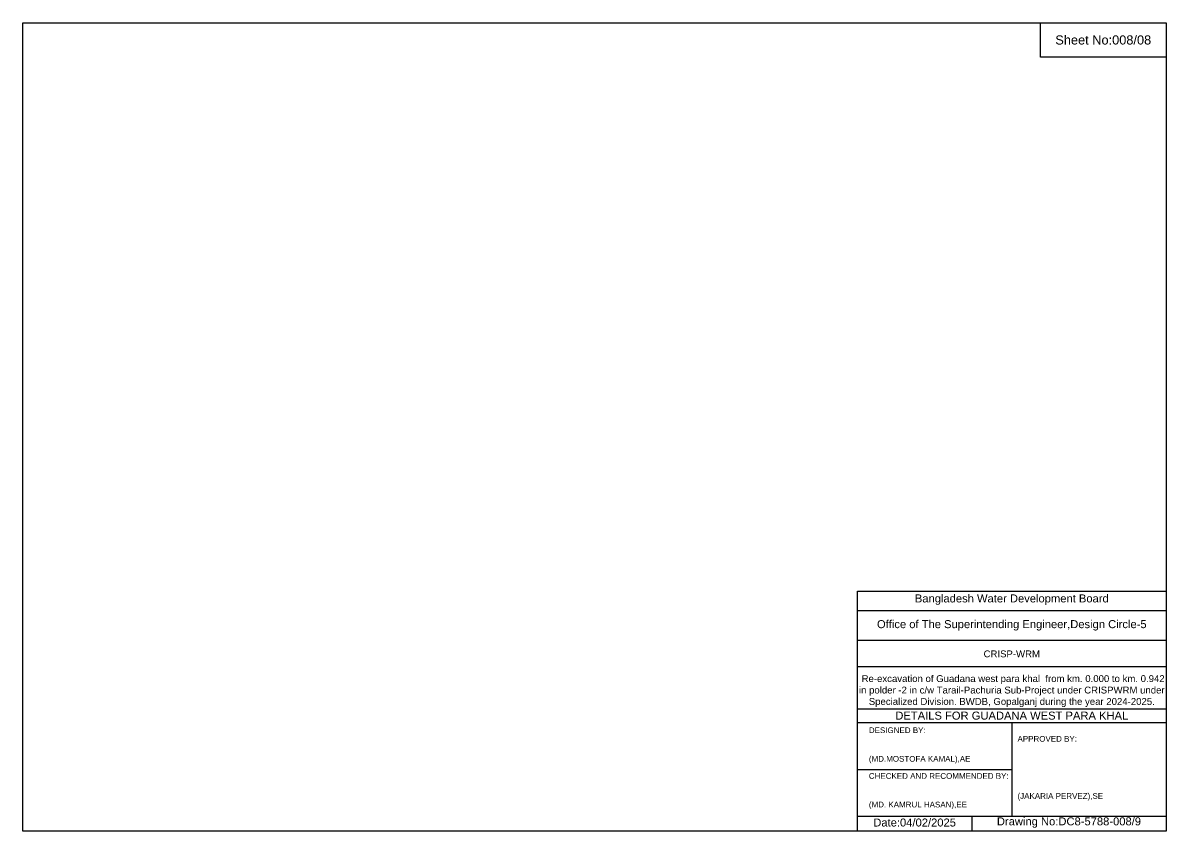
# Model space of a CAD drawing. Header units: inches. Extents: x 91000 to 188000, y -5656 to 0.
# Drawn here: x 180000 to 188000, y -5656 to 0 of the extents above; entities that cross this region are included whole.
import ezdxf

# ---------------------------------------------------------------- set-up
doc = ezdxf.new("R2010")
doc.units = ezdxf.units.IN
doc.header["$LTSCALE"] = 7
doc.header["$MEASUREMENT"] = 0
doc.styles.get("Standard").update_dxf_attribs({"font": 'arial.ttf'})

msp = doc.modelspace()

# ---------------------------------------------------------------- linework, layer by layer
for points in [[(180000, 0), (188000, 0), (188000, -5656), (180000, -5656)], [(187120, 0), (188000, 0), (188000, -240), (187120, -240)]]:
    msp.add_lwpolyline(points, close=True)
for points in [[(185840, -5656), (185840, -3976), (188000, -3976)], [(185840, -4112), (188000, -4112)], [(185840, -4320), (188000, -4320)], [(185840, -4504), (188000, -4504)], [(185840, -4800), (188000, -4800)], [(185840, -4896), (188000, -4896)], [(186920, -4896), (186920, -5552)], [(185840, -5224), (186920, -5224)], [(185840, -5552), (188000, -5552)], [(186640, -5552), (186640, -5656)]]:
    msp.add_lwpolyline(points)

# ---------------------------------------------------------------- texts
at = {"attachment_point": 5}
for s, insert, char_height in [('Sheet No:008/08', (187560, -120), 64), ('Bangladesh Water Development Board', (186920, -4036), 56), ('Office of The Superintending Engineer,Design Circle-5', (186920, -4216), 56)]:
    msp.add_mtext(s, dxfattribs=dict(at, insert=insert, char_height=char_height))
for s, insert, char_height, width, attachment_point in [('CRISP-WRM', (186920, -4416), 48, 2240, 5), (' Re-excavation of Guadana west para khal  from km. 0.000 to km. 0.942 in polder -2 in c/w Tarail-Pachuria Sub-Project under CRISPWRM under Specialized Division. BWDB, Gopalganj during the year 2024-2025.', (186920, -4676), 48, 2160, 5), ('DETAILS FOR GUADANA WEST PARA KHAL', (186920, -4848), 56, 2240, 5), ('DESIGNED BY:^J^J^J(MD.MOSTOFA KAMAL),AE', (185920, -5056), 40, 1120, 4), ('APPROVED BY:^J^J^J^J^J^J(JAKARIA PERVEZ),SE', (186960, -5216), 40, 1120, 4), ('CHECKED AND RECOMMENDED BY:^J^J^J(MD. KAMRUL HASAN),EE', (185920, -5376), 40, 1120, 4), ('Date:04/02/2025', (186240, -5596), 56, 1120, 5), ('Drawing No:DC8-5788-008/9', (187320, -5596), 56, 1760, 5)]:
    msp.add_mtext(s, dxfattribs=dict(insert=insert, char_height=char_height, width=width, attachment_point=attachment_point))

doc.saveas('drawing.dxf')
